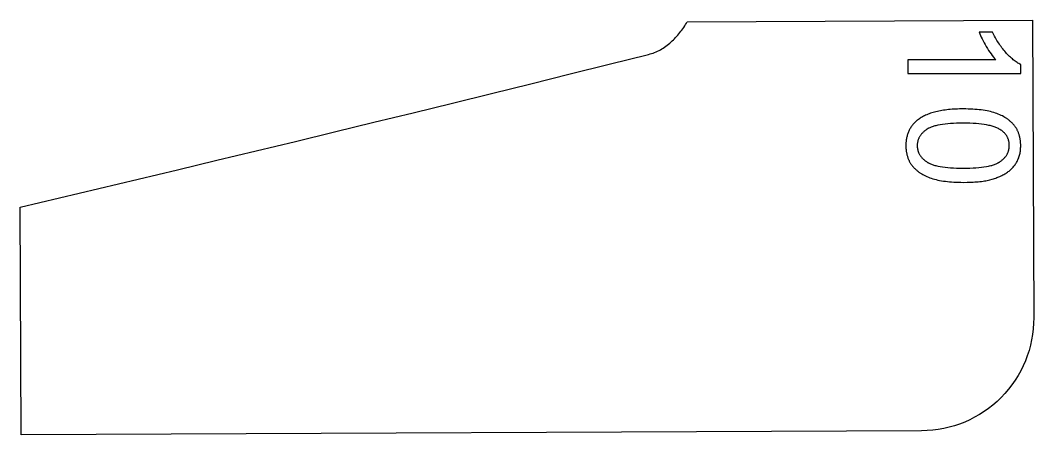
# Model space of a CAD drawing. Extents: x -16189 to 5251, y 3521 to 4024.
# Drawn here: x 992.5 to 1442.7, y 3839.8 to 4023.8 of the extents above; entities that cross this region are included whole.
import ezdxf

# ---------------------------------------------------------------- set-up
doc = ezdxf.new("R2010")
doc.units = 0
doc.layers.add('LAYER_03', color=7, linetype='CONTINUOUS')

msp = doc.modelspace()

# ---------------------------------------------------------------- linework, layer by layer
at = {"layer": 'LAYER_03'}
for p, q in [((1391.9, 3980.07), (1391.49, 3979.77)), ((1392.33, 3980.35), (1391.9, 3980.07)), ((1392.77, 3980.63), (1392.33, 3980.35)), ((1393.23, 3980.89), (1392.77, 3980.63)), ((1393.7, 3981.15), (1393.23, 3980.89)), ((1394.19, 3981.4), (1393.7, 3981.15)), ((1394.7, 3981.63), (1394.19, 3981.4)), ((1395.22, 3981.86), (1394.7, 3981.63)), ((1395.75, 3982.08), (1395.22, 3981.86)), ((1396.3, 3982.28), (1395.75, 3982.08)), ((1396.87, 3982.48), (1396.3, 3982.28)), ((1397.45, 3982.67), (1396.87, 3982.48)), ((1398.05, 3982.85), (1397.45, 3982.67)), ((1398.66, 3983.02), (1398.05, 3982.85)), ((1399.29, 3983.18), (1398.66, 3983.02)), ((1399.93, 3983.33), (1399.29, 3983.18)), ((1400.59, 3983.47), (1399.93, 3983.33)), ((1401.26, 3983.6), (1400.59, 3983.47)), ((1401.95, 3983.72), (1401.26, 3983.6)), ((1402.65, 3983.83), (1401.95, 3983.72)), ((1403.37, 3983.93), (1402.65, 3983.83)), ((1404.1, 3984.02), (1403.37, 3983.93)), ((1404.85, 3984.1), (1404.1, 3984.02)), ((1405.62, 3984.18), (1404.85, 3984.1)), ((1406.4, 3984.24), (1405.62, 3984.18)), ((1407.19, 3984.29), (1406.4, 3984.24)), ((1408.01, 3984.34), (1407.19, 3984.29)), ((1408.83, 3984.37), (1408.01, 3984.34)), ((1409.67, 3984.39), (1408.83, 3984.37)), ((1411.4, 3984.41), (1409.67, 3984.39)), ((1412.5, 3984.41), (1411.4, 3984.41)), ((1413.56, 3984.38), (1412.5, 3984.41)), ((1414.6, 3984.35), (1413.56, 3984.38)), ((1415.62, 3984.3), (1414.6, 3984.35)), ((1416.6, 3984.23), (1415.62, 3984.3)), ((1417.56, 3984.16), (1416.6, 3984.23)), ((1418.49, 3984.06), (1417.56, 3984.16)), ((1419.4, 3983.96), (1418.49, 3984.06)), ((1420.28, 3983.84), (1419.4, 3983.96)), ((1421.13, 3983.7), (1420.28, 3983.84)), ((1421.95, 3983.55), (1421.13, 3983.7)), ((1422.75, 3983.39), (1421.95, 3983.55)), ((1423.52, 3983.21), (1422.75, 3983.39)), ((1424.26, 3983.02), (1423.52, 3983.21)), ((1424.98, 3982.81), (1424.26, 3983.02)), ((1425.67, 3982.59), (1424.98, 3982.81)), ((1426.33, 3982.35), (1425.67, 3982.59)), ((1426.98, 3982.11), (1426.33, 3982.35)), ((1427.6, 3981.84), (1426.98, 3982.11)), ((1428.21, 3981.57), (1427.6, 3981.84)), ((1428.8, 3981.28), (1428.21, 3981.57)), ((1429.37, 3980.97), (1428.8, 3981.28)), ((1429.92, 3980.65), (1429.37, 3980.97)), ((1430.19, 3980.49), (1429.92, 3980.65)), ((1430.45, 3980.32), (1430.19, 3980.49)), ((1430.71, 3980.15), (1430.45, 3980.32)), ((1430.96, 3979.98), (1430.71, 3980.15)), ((1431.21, 3979.8), (1430.96, 3979.98)), ((1387.73, 3975.61), (1387.55, 3975.27)), ((1387.93, 3975.94), (1387.73, 3975.61)), ((1388.14, 3976.27), (1387.93, 3975.94)), ((1388.36, 3976.59), (1388.14, 3976.27)), ((1388.58, 3976.91), (1388.36, 3976.59)), ((1388.82, 3977.21), (1388.58, 3976.91)), ((1389.07, 3977.52), (1388.82, 3977.21)), ((1389.33, 3977.82), (1389.07, 3977.52)), ((1389.6, 3978.11), (1389.33, 3977.82)), ((1389.87, 3978.39), (1389.6, 3978.11)), ((1390.16, 3978.67), (1389.87, 3978.39)), ((1390.46, 3978.94), (1390.16, 3978.67)), ((1390.77, 3979.21), (1390.46, 3978.94)), ((1391.09, 3979.47), (1390.77, 3979.21)), ((1391.49, 3979.77), (1391.09, 3979.47)), ((1395.42, 3975.49), (1395.29, 3975.4)), ((1395.57, 3975.58), (1395.42, 3975.49)), ((1395.71, 3975.66), (1395.57, 3975.58)), ((1395.86, 3975.74), (1395.71, 3975.66)), ((1396.01, 3975.82), (1395.86, 3975.74)), ((1396.17, 3975.9), (1396.01, 3975.82)), ((1396.5, 3976.06), (1396.17, 3975.9)), ((1396.84, 3976.21), (1396.5, 3976.06)), ((1397.2, 3976.35), (1396.84, 3976.21)), ((1397.58, 3976.49), (1397.2, 3976.35)), ((1397.97, 3976.62), (1397.58, 3976.49)), ((1398.37, 3976.75), (1397.97, 3976.62)), ((1398.8, 3976.87), (1398.37, 3976.75)), ((1399.24, 3976.98), (1398.8, 3976.87)), ((1399.69, 3977.09), (1399.24, 3976.98)), ((1400.16, 3977.2), (1399.69, 3977.09)), ((1401.16, 3977.39), (1400.16, 3977.2)), ((1402.21, 3977.56), (1401.16, 3977.39)), ((1403.33, 3977.7), (1402.21, 3977.56)), ((1404.52, 3977.83), (1403.33, 3977.7)), ((1405.76, 3977.93), (1404.52, 3977.83)), ((1407.08, 3978.01), (1405.76, 3977.93)), ((1408.45, 3978.06), (1407.08, 3978.01)), ((1409.9, 3978.1), (1408.45, 3978.06)), ((1411.4, 3978.11), (1409.9, 3978.1)), ((1412.91, 3978.09), (1411.4, 3978.11)), ((1414.36, 3978.06), (1412.91, 3978.09)), ((1415.74, 3978), (1414.36, 3978.06)), ((1417.07, 3977.91), (1415.74, 3978)), ((1418.34, 3977.8), (1417.07, 3977.91)), ((1419.54, 3977.66), (1418.34, 3977.8)), ((1420.69, 3977.5), (1419.54, 3977.66)), ((1421.77, 3977.31), (1420.69, 3977.5)), ((1422.8, 3977.1), (1421.77, 3977.31)), ((1423.29, 3976.99), (1422.8, 3977.1)), ((1423.76, 3976.87), (1423.29, 3976.99)), ((1424.22, 3976.74), (1423.76, 3976.87)), ((1424.66, 3976.61), (1424.22, 3976.74)), ((1425.09, 3976.47), (1424.66, 3976.61)), ((1425.51, 3976.32), (1425.09, 3976.47)), ((1425.9, 3976.17), (1425.51, 3976.32)), ((1426.29, 3976.01), (1425.9, 3976.17)), ((1426.66, 3975.85), (1426.29, 3976.01)), ((1427.01, 3975.68), (1426.66, 3975.85)), ((1427.35, 3975.5), (1427.01, 3975.68)), ((1427.67, 3975.32), (1427.35, 3975.5)), ((1431.45, 3979.62), (1431.21, 3979.8)), ((1431.69, 3979.43), (1431.45, 3979.62)), ((1431.93, 3979.24), (1431.69, 3979.43)), ((1432.15, 3979.05), (1431.93, 3979.24)), ((1432.38, 3978.86), (1432.15, 3979.05)), ((1432.6, 3978.66), (1432.38, 3978.86)), ((1432.81, 3978.46), (1432.6, 3978.66)), ((1433.02, 3978.25), (1432.81, 3978.46)), ((1433.23, 3978.04), (1433.02, 3978.25)), ((1433.43, 3977.83), (1433.23, 3978.04)), ((1433.62, 3977.61), (1433.43, 3977.83)), ((1433.81, 3977.39), (1433.62, 3977.61)), ((1434, 3977.17), (1433.81, 3977.39)), ((1434.18, 3976.94), (1434, 3977.17)), ((1434.35, 3976.71), (1434.18, 3976.94)), ((1434.52, 3976.48), (1434.35, 3976.71)), ((1434.69, 3976.24), (1434.52, 3976.48)), ((1434.84, 3976), (1434.69, 3976.24)), ((1434.99, 3975.76), (1434.84, 3976)), ((1435.14, 3975.51), (1434.99, 3975.76)), ((1435.28, 3975.26), (1435.14, 3975.51)), ((1386.16, 3971.13), (1386.09, 3970.72)), ((1386.23, 3971.54), (1386.16, 3971.13)), ((1386.32, 3971.94), (1386.23, 3971.54)), ((1386.41, 3972.33), (1386.32, 3971.94)), ((1386.52, 3972.72), (1386.41, 3972.33)), ((1386.64, 3973.1), (1386.52, 3972.72)), ((1386.76, 3973.48), (1386.64, 3973.1)), ((1386.9, 3973.85), (1386.76, 3973.48)), ((1387.05, 3974.21), (1386.9, 3973.85)), ((1387.2, 3974.57), (1387.05, 3974.21)), ((1387.37, 3974.92), (1387.2, 3974.57)), ((1387.55, 3975.27), (1387.37, 3974.92)), ((1391.52, 3971.1), (1391.43, 3970.87)), ((1391.62, 3971.33), (1391.52, 3971.1)), ((1391.73, 3971.56), (1391.62, 3971.33)), ((1391.85, 3971.79), (1391.73, 3971.56)), ((1391.97, 3972.01), (1391.85, 3971.79)), ((1392.1, 3972.23), (1391.97, 3972.01)), ((1392.24, 3972.45), (1392.1, 3972.23)), ((1392.39, 3972.67), (1392.24, 3972.45)), ((1392.54, 3972.88), (1392.39, 3972.67)), ((1392.71, 3973.09), (1392.54, 3972.88)), ((1392.88, 3973.3), (1392.71, 3973.09)), ((1393.06, 3973.5), (1392.88, 3973.3)), ((1393.24, 3973.7), (1393.06, 3973.5)), ((1393.44, 3973.9), (1393.24, 3973.7)), ((1393.64, 3974.1), (1393.44, 3973.9)), ((1393.85, 3974.29), (1393.64, 3974.1)), ((1394.07, 3974.49), (1393.85, 3974.29)), ((1394.3, 3974.68), (1394.07, 3974.49)), ((1394.53, 3974.86), (1394.3, 3974.68)), ((1394.77, 3975.05), (1394.53, 3974.86)), ((1395.02, 3975.23), (1394.77, 3975.05)), ((1395.15, 3975.32), (1395.02, 3975.23)), ((1395.29, 3975.4), (1395.15, 3975.32)), ((1427.83, 3975.23), (1427.67, 3975.32)), ((1427.98, 3975.13), (1427.83, 3975.23)), ((1428.13, 3975.04), (1427.98, 3975.13)), ((1428.27, 3974.94), (1428.13, 3975.04)), ((1428.49, 3974.78), (1428.27, 3974.94)), ((1428.71, 3974.62), (1428.49, 3974.78)), ((1428.91, 3974.45), (1428.71, 3974.62)), ((1429.11, 3974.28), (1428.91, 3974.45)), ((1429.3, 3974.11), (1429.11, 3974.28)), ((1429.49, 3973.93), (1429.3, 3974.11)), ((1429.67, 3973.75), (1429.49, 3973.93)), ((1429.84, 3973.57), (1429.67, 3973.75)), ((1430, 3973.38), (1429.84, 3973.57)), ((1430.16, 3973.19), (1430, 3973.38)), ((1430.31, 3973), (1430.16, 3973.19)), ((1430.45, 3972.81), (1430.31, 3973)), ((1430.59, 3972.61), (1430.45, 3972.81)), ((1430.72, 3972.4), (1430.59, 3972.61)), ((1430.84, 3972.2), (1430.72, 3972.4)), ((1430.96, 3971.99), (1430.84, 3972.2)), ((1431.07, 3971.78), (1430.96, 3971.99)), ((1431.17, 3971.56), (1431.07, 3971.78)), ((1431.26, 3971.34), (1431.17, 3971.56)), ((1431.35, 3971.12), (1431.26, 3971.34)), ((1431.43, 3970.89), (1431.35, 3971.12)), ((1435.42, 3975), (1435.28, 3975.26)), ((1435.54, 3974.74), (1435.42, 3975)), ((1435.67, 3974.48), (1435.54, 3974.74)), ((1435.78, 3974.21), (1435.67, 3974.48)), ((1435.9, 3973.94), (1435.78, 3974.21)), ((1436, 3973.67), (1435.9, 3973.94)), ((1436.1, 3973.39), (1436, 3973.67)), ((1436.2, 3973.11), (1436.1, 3973.39)), ((1436.29, 3972.83), (1436.2, 3973.11)), ((1436.37, 3972.54), (1436.29, 3972.83)), ((1436.45, 3972.25), (1436.37, 3972.54)), ((1436.52, 3971.95), (1436.45, 3972.25)), ((1436.58, 3971.65), (1436.52, 3971.95)), ((1436.64, 3971.35), (1436.58, 3971.65)), ((1436.7, 3971.04), (1436.64, 3971.35)), ((1436.75, 3970.73), (1436.7, 3971.04)), ((1385.93, 3969.01), (1385.91, 3968.57)), ((1385.91, 3968.57), (1385.91, 3968.12)), ((1385.91, 3968.12), (1385.92, 3967.44)), ((1385.92, 3967.44), (1385.93, 3967.11)), ((1385.95, 3969.45), (1385.93, 3969.01)), ((1385.93, 3967.11), (1385.95, 3966.78)), ((1385.99, 3969.88), (1385.95, 3969.45)), ((1385.95, 3966.78), (1385.98, 3966.45)), ((1385.98, 3966.45), (1386.01, 3966.13)), ((1386.03, 3970.3), (1385.99, 3969.88)), ((1386.09, 3970.72), (1386.03, 3970.3)), ((1390.96, 3968.38), (1390.95, 3968.12)), ((1390.95, 3968.12), (1390.96, 3967.86)), ((1390.97, 3968.64), (1390.96, 3968.38)), ((1390.96, 3967.86), (1390.97, 3967.6)), ((1390.99, 3968.9), (1390.97, 3968.64)), ((1390.97, 3967.6), (1390.99, 3967.34)), ((1391.02, 3969.16), (1390.99, 3968.9)), ((1390.99, 3967.34), (1391.02, 3967.09)), ((1391.05, 3969.41), (1391.02, 3969.16)), ((1391.02, 3967.09), (1391.05, 3966.83)), ((1391.09, 3969.66), (1391.05, 3969.41)), ((1391.05, 3966.83), (1391.1, 3966.58)), ((1391.15, 3969.91), (1391.09, 3969.66)), ((1391.1, 3966.58), (1391.15, 3966.34)), ((1391.21, 3970.15), (1391.15, 3969.91)), ((1391.27, 3970.39), (1391.21, 3970.15)), ((1391.35, 3970.63), (1391.27, 3970.39)), ((1391.43, 3970.87), (1391.35, 3970.63)), ((1431.5, 3970.66), (1431.43, 3970.89)), ((1431.57, 3970.43), (1431.5, 3970.66)), ((1431.63, 3970.2), (1431.57, 3970.43)), ((1431.68, 3969.96), (1431.63, 3970.2)), ((1431.66, 3966.38), (1431.71, 3966.63)), ((1431.73, 3969.71), (1431.68, 3969.96)), ((1431.71, 3966.63), (1431.75, 3966.88)), ((1431.76, 3969.47), (1431.73, 3969.71)), ((1431.75, 3966.88), (1431.79, 3967.14)), ((1431.8, 3969.22), (1431.76, 3969.47)), ((1431.79, 3967.14), (1431.82, 3967.4)), ((1431.82, 3968.97), (1431.8, 3969.22)), ((1431.84, 3968.71), (1431.82, 3968.97)), ((1431.82, 3967.4), (1431.84, 3967.66)), ((1431.85, 3968.45), (1431.84, 3968.71)), ((1431.84, 3967.66), (1431.85, 3967.92)), ((1431.85, 3968.19), (1431.85, 3968.45)), ((1431.85, 3967.92), (1431.85, 3968.19)), ((1436.79, 3970.42), (1436.75, 3970.73)), ((1436.83, 3970.1), (1436.79, 3970.42)), ((1436.86, 3969.78), (1436.83, 3970.1)), ((1436.83, 3966.17), (1436.87, 3966.65)), ((1436.88, 3969.46), (1436.86, 3969.78)), ((1436.87, 3966.65), (1436.9, 3967.13)), ((1436.9, 3969.13), (1436.88, 3969.46)), ((1436.92, 3968.8), (1436.9, 3969.13)), ((1436.9, 3967.13), (1436.92, 3967.62)), ((1436.93, 3968.12), (1436.92, 3968.8)), ((1436.92, 3967.62), (1436.93, 3968.12)), ((1386.01, 3966.13), (1386.05, 3965.81)), ((1386.05, 3965.81), (1386.09, 3965.5)), ((1386.09, 3965.5), (1386.14, 3965.18)), ((1386.14, 3965.18), (1386.2, 3964.88)), ((1386.2, 3964.88), (1386.26, 3964.57)), ((1386.26, 3964.57), (1386.32, 3964.27)), ((1386.32, 3964.27), (1386.39, 3963.97)), ((1386.39, 3963.97), (1386.47, 3963.68)), ((1386.47, 3963.68), (1386.56, 3963.39)), ((1386.56, 3963.39), (1386.64, 3963.11)), ((1386.64, 3963.11), (1386.74, 3962.82)), ((1386.74, 3962.82), (1386.84, 3962.55)), ((1386.84, 3962.55), (1386.95, 3962.27)), ((1386.95, 3962.27), (1387.06, 3962)), ((1387.06, 3962), (1387.18, 3961.73)), ((1391.15, 3966.34), (1391.21, 3966.09)), ((1391.21, 3966.09), (1391.28, 3965.85)), ((1391.28, 3965.85), (1391.35, 3965.61)), ((1391.35, 3965.61), (1391.44, 3965.37)), ((1391.44, 3965.37), (1391.53, 3965.14)), ((1391.53, 3965.14), (1391.63, 3964.91)), ((1391.63, 3964.91), (1391.73, 3964.68)), ((1391.73, 3964.68), (1391.85, 3964.45)), ((1391.85, 3964.45), (1391.97, 3964.23)), ((1391.97, 3964.23), (1392.11, 3964.01)), ((1392.11, 3964.01), (1392.25, 3963.79)), ((1392.25, 3963.79), (1392.39, 3963.58)), ((1392.39, 3963.58), (1392.55, 3963.36)), ((1392.55, 3963.36), (1392.71, 3963.15)), ((1392.71, 3963.15), (1392.88, 3962.95)), ((1392.88, 3962.95), (1393.06, 3962.74)), ((1393.06, 3962.74), (1393.25, 3962.54)), ((1393.25, 3962.54), (1393.45, 3962.34)), ((1393.45, 3962.34), (1393.65, 3962.14)), ((1393.65, 3962.14), (1393.86, 3961.95)), ((1393.86, 3961.95), (1394.08, 3961.76)), ((1428.75, 3961.76), (1428.96, 3961.95)), ((1428.96, 3961.95), (1429.17, 3962.14)), ((1429.17, 3962.14), (1429.38, 3962.34)), ((1429.38, 3962.34), (1429.57, 3962.54)), ((1429.57, 3962.54), (1429.76, 3962.75)), ((1429.76, 3962.75), (1429.93, 3962.95)), ((1429.93, 3962.95), (1430.1, 3963.16)), ((1430.1, 3963.16), (1430.27, 3963.37)), ((1430.27, 3963.37), (1430.42, 3963.59)), ((1430.42, 3963.59), (1430.57, 3963.81)), ((1430.57, 3963.81), (1430.71, 3964.03)), ((1430.71, 3964.03), (1430.84, 3964.25)), ((1430.84, 3964.25), (1430.96, 3964.47)), ((1430.96, 3964.47), (1431.08, 3964.7)), ((1431.08, 3964.7), (1431.18, 3964.93)), ((1431.18, 3964.93), (1431.28, 3965.17)), ((1431.28, 3965.17), (1431.37, 3965.4)), ((1431.37, 3965.4), (1431.46, 3965.64)), ((1431.46, 3965.64), (1431.53, 3965.89)), ((1431.53, 3965.89), (1431.6, 3966.13)), ((1431.6, 3966.13), (1431.66, 3966.38)), ((1435.69, 3961.84), (1435.86, 3962.24)), ((1435.86, 3962.24), (1436.02, 3962.64)), ((1436.02, 3962.64), (1436.16, 3963.06)), ((1436.16, 3963.06), (1436.3, 3963.48)), ((1436.3, 3963.48), (1436.42, 3963.91)), ((1436.42, 3963.91), (1436.53, 3964.35)), ((1436.53, 3964.35), (1436.62, 3964.79)), ((1436.62, 3964.79), (1436.7, 3965.24)), ((1436.7, 3965.24), (1436.77, 3965.7)), ((1436.77, 3965.7), (1436.83, 3966.17)), ((1387.18, 3961.73), (1387.3, 3961.47)), ((1387.3, 3961.47), (1387.43, 3961.21)), ((1387.43, 3961.21), (1387.57, 3960.95)), ((1387.57, 3960.95), (1387.71, 3960.7)), ((1387.71, 3960.7), (1387.85, 3960.45)), ((1387.85, 3960.45), (1388.01, 3960.21)), ((1388.01, 3960.21), (1388.16, 3959.97)), ((1388.16, 3959.97), (1388.33, 3959.73)), ((1388.33, 3959.73), (1388.5, 3959.49)), ((1388.5, 3959.49), (1388.67, 3959.26)), ((1388.67, 3959.26), (1388.86, 3959.04)), ((1388.86, 3959.04), (1389.04, 3958.81)), ((1389.04, 3958.81), (1389.23, 3958.6)), ((1389.23, 3958.6), (1389.43, 3958.38)), ((1389.43, 3958.38), (1389.63, 3958.17)), ((1389.63, 3958.17), (1389.84, 3957.96)), ((1389.84, 3957.96), (1390.05, 3957.75)), ((1390.05, 3957.75), (1390.26, 3957.55)), ((1390.26, 3957.55), (1390.48, 3957.35)), ((1394.08, 3961.76), (1394.31, 3961.57)), ((1394.31, 3961.57), (1394.55, 3961.38)), ((1394.55, 3961.38), (1394.79, 3961.2)), ((1394.79, 3961.2), (1395.04, 3961.01)), ((1395.04, 3961.01), (1395.17, 3960.93)), ((1395.17, 3960.93), (1395.31, 3960.84)), ((1395.31, 3960.84), (1395.44, 3960.75)), ((1395.44, 3960.75), (1395.58, 3960.67)), ((1395.58, 3960.67), (1395.73, 3960.58)), ((1395.73, 3960.58), (1395.88, 3960.5)), ((1395.88, 3960.5), (1396.03, 3960.42)), ((1396.03, 3960.42), (1396.19, 3960.34)), ((1396.19, 3960.34), (1396.52, 3960.18)), ((1396.52, 3960.18), (1396.86, 3960.04)), ((1396.86, 3960.04), (1397.22, 3959.89)), ((1397.22, 3959.89), (1397.6, 3959.75)), ((1397.6, 3959.75), (1397.99, 3959.62)), ((1397.99, 3959.62), (1398.4, 3959.5)), ((1398.4, 3959.5), (1398.82, 3959.37)), ((1398.82, 3959.37), (1399.26, 3959.26)), ((1399.26, 3959.26), (1399.71, 3959.15)), ((1399.71, 3959.15), (1400.19, 3959.05)), ((1400.19, 3959.05), (1401.18, 3958.85)), ((1401.18, 3958.85), (1402.23, 3958.69)), ((1402.23, 3958.69), (1403.35, 3958.54)), ((1403.35, 3958.54), (1404.53, 3958.42)), ((1404.53, 3958.42), (1405.78, 3958.31)), ((1405.78, 3958.31), (1407.09, 3958.24)), ((1407.09, 3958.24), (1408.46, 3958.18)), ((1408.46, 3958.18), (1409.9, 3958.15)), ((1409.9, 3958.15), (1411.4, 3958.13)), ((1411.4, 3958.13), (1412.91, 3958.15)), ((1412.91, 3958.15), (1414.36, 3958.18)), ((1414.36, 3958.18), (1415.74, 3958.24)), ((1415.74, 3958.24), (1417.05, 3958.31)), ((1417.05, 3958.31), (1418.3, 3958.42)), ((1418.3, 3958.42), (1419.49, 3958.54)), ((1419.49, 3958.54), (1420.61, 3958.69)), ((1420.61, 3958.69), (1421.67, 3958.85)), ((1421.67, 3958.85), (1422.66, 3959.05)), ((1422.66, 3959.05), (1423.13, 3959.15)), ((1423.13, 3959.15), (1423.59, 3959.26)), ((1423.59, 3959.26), (1424.03, 3959.37)), ((1424.03, 3959.37), (1424.45, 3959.5)), ((1424.45, 3959.5), (1424.86, 3959.62)), ((1424.86, 3959.62), (1425.25, 3959.75)), ((1425.25, 3959.75), (1425.62, 3959.89)), ((1425.62, 3959.89), (1425.98, 3960.04)), ((1425.98, 3960.04), (1426.33, 3960.18)), ((1426.33, 3960.18), (1426.65, 3960.34)), ((1426.65, 3960.34), (1426.81, 3960.42)), ((1426.81, 3960.42), (1426.96, 3960.5)), ((1426.96, 3960.5), (1427.11, 3960.58)), ((1427.11, 3960.58), (1427.26, 3960.67)), ((1427.26, 3960.67), (1427.4, 3960.75)), ((1427.4, 3960.75), (1427.53, 3960.84)), ((1427.53, 3960.84), (1427.67, 3960.93)), ((1427.67, 3960.93), (1427.8, 3961.01)), ((1427.8, 3961.01), (1428.05, 3961.2)), ((1428.05, 3961.2), (1428.29, 3961.38)), ((1428.29, 3961.38), (1428.52, 3961.57)), ((1428.52, 3961.57), (1428.75, 3961.76)), ((1432.41, 3957.39), (1432.73, 3957.69)), ((1432.73, 3957.69), (1433.04, 3957.99)), ((1433.04, 3957.99), (1433.33, 3958.3)), ((1433.33, 3958.3), (1433.62, 3958.61)), ((1433.62, 3958.61), (1433.9, 3958.94)), ((1433.9, 3958.94), (1434.16, 3959.27)), ((1434.16, 3959.27), (1434.41, 3959.62)), ((1434.41, 3959.62), (1434.65, 3959.97)), ((1434.65, 3959.97), (1434.88, 3960.32)), ((1434.88, 3960.32), (1435.1, 3960.69)), ((1435.1, 3960.69), (1435.31, 3961.07)), ((1435.31, 3961.07), (1435.51, 3961.45)), ((1435.51, 3961.45), (1435.69, 3961.84)), ((1390.48, 3957.35), (1390.71, 3957.16)), ((1390.71, 3957.16), (1390.94, 3956.97)), ((1390.94, 3956.97), (1391.17, 3956.78)), ((1391.17, 3956.78), (1391.41, 3956.59)), ((1391.41, 3956.59), (1391.66, 3956.41)), ((1391.66, 3956.41), (1391.91, 3956.23)), ((1391.91, 3956.23), (1392.16, 3956.06)), ((1392.16, 3956.06), (1392.42, 3955.89)), ((1392.42, 3955.89), (1392.68, 3955.72)), ((1392.68, 3955.72), (1392.95, 3955.56)), ((1392.95, 3955.56), (1393.5, 3955.24)), ((1393.5, 3955.24), (1394.07, 3954.94)), ((1394.07, 3954.94), (1394.66, 3954.65)), ((1394.66, 3954.65), (1395.27, 3954.38)), ((1395.27, 3954.38), (1395.89, 3954.12)), ((1395.89, 3954.12), (1396.54, 3953.87)), ((1396.54, 3953.87), (1397.21, 3953.64)), ((1397.21, 3953.64), (1397.89, 3953.42)), ((1397.89, 3953.42), (1398.61, 3953.21)), ((1398.61, 3953.21), (1399.35, 3953.02)), ((1399.35, 3953.02), (1400.12, 3952.85)), ((1422.65, 3952.82), (1423.21, 3952.95)), ((1423.21, 3952.95), (1424.29, 3953.25)), ((1424.29, 3953.25), (1424.81, 3953.41)), ((1424.81, 3953.41), (1425.32, 3953.57)), ((1425.32, 3953.57), (1425.82, 3953.74)), ((1425.82, 3953.74), (1426.31, 3953.92)), ((1426.31, 3953.92), (1426.79, 3954.1)), ((1426.79, 3954.1), (1427.26, 3954.29)), ((1427.26, 3954.29), (1427.72, 3954.49)), ((1427.72, 3954.49), (1428.17, 3954.69)), ((1428.17, 3954.69), (1428.61, 3954.9)), ((1428.61, 3954.9), (1429.03, 3955.12)), ((1429.03, 3955.12), (1429.45, 3955.34)), ((1429.45, 3955.34), (1429.86, 3955.57)), ((1429.86, 3955.57), (1430.26, 3955.81)), ((1430.26, 3955.81), (1430.64, 3956.06)), ((1430.64, 3956.06), (1431.02, 3956.31)), ((1431.02, 3956.31), (1431.38, 3956.57)), ((1431.38, 3956.57), (1431.74, 3956.83)), ((1431.74, 3956.83), (1432.08, 3957.11)), ((1432.08, 3957.11), (1432.41, 3957.39)), ((1400.12, 3952.85), (1400.91, 3952.68)), ((1400.91, 3952.68), (1401.73, 3952.53)), ((1401.73, 3952.53), (1402.58, 3952.4)), ((1402.58, 3952.4), (1403.46, 3952.28)), ((1403.46, 3952.28), (1404.36, 3952.17)), ((1404.36, 3952.17), (1405.28, 3952.08)), ((1405.28, 3952.08), (1406.24, 3952.01)), ((1406.24, 3952.01), (1407.22, 3951.94)), ((1407.22, 3951.94), (1408.22, 3951.89)), ((1408.22, 3951.89), (1409.26, 3951.86)), ((1409.26, 3951.86), (1410.32, 3951.84)), ((1410.32, 3951.84), (1411.4, 3951.83)), ((1411.4, 3951.83), (1413.21, 3951.85)), ((1413.21, 3951.85), (1414.93, 3951.9)), ((1414.93, 3951.9), (1415.75, 3951.94)), ((1415.75, 3951.94), (1416.55, 3951.99)), ((1416.55, 3951.99), (1417.32, 3952.04)), ((1417.32, 3952.04), (1418.07, 3952.11)), ((1418.07, 3952.11), (1418.8, 3952.19)), ((1418.8, 3952.19), (1419.5, 3952.27)), ((1419.5, 3952.27), (1420.18, 3952.36)), ((1420.18, 3952.36), (1420.83, 3952.46)), ((1420.83, 3952.46), (1421.46, 3952.57)), ((1421.46, 3952.57), (1422.07, 3952.69)), ((1422.07, 3952.69), (1422.65, 3952.82))]:
    msp.add_line(p, q, dxfattribs=at)
msp.add_lwpolyline([(1392.92, 3841.53), (992.93, 3839.8), (992.49, 3940.83), (1009.96, 3944.96), (1027.42, 3949.1), (1044.88, 3953.25), (1062.34, 3957.42), (1079.8, 3961.6), (1097.25, 3965.8), (1114.7, 3970.01), (1132.14, 3974.23), (1149.58, 3978.47), (1167.02, 3982.73), (1184.45, 3987), (1201.88, 3991.29), (1219.3, 3995.6), (1236.72, 3999.92), (1254.14, 4004.25), (1271.55, 4008.61), (1272.25, 4008.8), (1272.95, 4009.01), (1273.63, 4009.24), (1274.3, 4009.49), (1274.96, 4009.77), (1275.61, 4010.06), (1276.25, 4010.38), (1276.88, 4010.72), (1277.5, 4011.08), (1278.11, 4011.46), (1278.72, 4011.86), (1279.31, 4012.28), (1279.89, 4012.72), (1280.46, 4013.17), (1281.01, 4013.63), (1281.56, 4014.11), (1282.09, 4014.59), (1282.62, 4015.09), (1283.14, 4015.6), (1283.64, 4016.12), (1284.14, 4016.65), (1284.62, 4017.19), (1285.1, 4017.74), (1285.56, 4018.3), (1286.01, 4018.86), (1286.45, 4019.44), (1286.87, 4020.03), (1287.28, 4020.63), (1287.68, 4021.23), (1288.06, 4021.85), (1288.43, 4022.47), (1288.78, 4023.1), (1442.13, 4023.76), (1442.71, 3891.74, -0.414214)], format="xyb", close=True, dxfattribs=at)
msp.add_lwpolyline([(1425.85, 4006.26), (1386.76, 4006.26), (1386.76, 4000.13), (1436.93, 4000.13), (1436.93, 4004.08), (1436.52, 4004.29), (1436.12, 4004.51), (1435.71, 4004.76), (1435.3, 4005.02), (1434.89, 4005.3), (1434.47, 4005.6), (1434.06, 4005.91), (1433.64, 4006.24), (1433.22, 4006.59), (1432.8, 4006.96), (1432.38, 4007.34), (1431.96, 4007.75), (1431.53, 4008.17), (1431.11, 4008.6), (1430.68, 4009.06), (1430.25, 4009.53), (1429.82, 4010.02), (1429.41, 4010.52), (1428.99, 4011.02), (1428.59, 4011.54), (1428.2, 4012.07), (1427.81, 4012.6), (1427.43, 4013.15), (1427.06, 4013.71), (1426.7, 4014.27), (1426.35, 4014.85), (1426, 4015.44), (1425.66, 4016.04), (1425.33, 4016.65), (1425.01, 4017.26), (1424.69, 4017.89), (1424.39, 4018.53), (1418.46, 4018.53), (1418.74, 4017.8), (1419.05, 4017.05), (1419.4, 4016.28), (1419.78, 4015.48), (1420.19, 4014.66), (1420.64, 4013.82), (1421.11, 4012.96), (1421.63, 4012.07), (1422.15, 4011.19), (1422.68, 4010.36), (1423.21, 4009.57), (1423.74, 4008.82), (1424.27, 4008.12), (1424.8, 4007.45), (1425.32, 4006.84), (1425.59, 4006.54)], close=True, dxfattribs=at)

doc.saveas('drawing.dxf')
